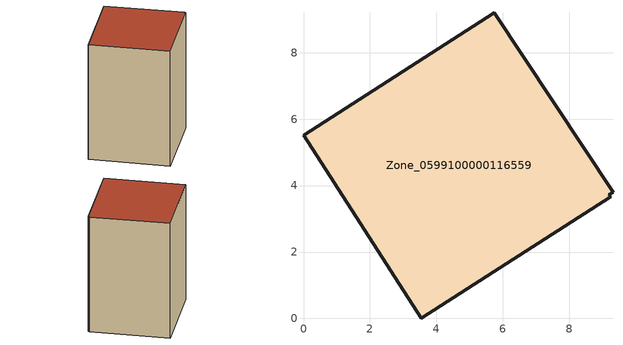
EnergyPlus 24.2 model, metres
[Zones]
Zone_0599100000116559
 floor ground (C_G): 0,5.51 5.75,9.21 9.32,3.8 9.19,3.72 9.25,3.67 3.55,0 z0
 wall outside (C_F): 5.75,9.21 0,5.51 3.55,0 9.25,3.67 9.19,3.72 9.32,3.8 5.75,9.21 z0:10.12
 roof outside (C_R): 0,5.51 3.55,0 9.25,3.67 9.19,3.72 9.32,3.8 5.75,9.21 z10.12
[BUILDING]
Pand.0599100000116559: North Axis=0; Terrain=City; Loads Convergence Tolerance Value=0.04; Temperature Convergence Tolerance Value=0.4; Solar Distribution=FullExterior; Maximum Number of Warmup Days=25; Minimum Number of Warmup Days=1
[Site:Location]
Rotterdam.The.Hague.AP_ZH_NLD Design_Conditions: Latitude=51.96; Longitude=4.45; Time Zone=1; Elevation=-4.5
[SITE:GROUNDTEMPERATURE:BUILDINGSURFACE]
18, 18, 18, 18, 18, 18, 18, 18, 18, 18, 18, 18
[MATERIAL] Thermal Absorptance=0.9; Solar Absorptance=0.7; Visible Absorptance=0.7
Name | Roughness | Thickness | Conductivity | Density | Specific Heat
G.TC.1946 | MediumSmooth | 0.15 | 1 | 540 | 1210
F.TC.1946 | Rough | 0.3 | 0.857143 | 1920 | 840
R.TC.1946 | MediumRough | 0.2 | 0.909091 | 1500 | 1000
[CONSTRUCTION]
C_G: G.TC.1946
C_F: F.TC.1946
C_R: R.TC.1946
[ZONE]
Zone_0599100000116559: Type=1; Multiplier=1; Ceiling Height=Autocalculate; Volume=Autocalculate; Floor Area=autocalculate; Part of Total Floor Area=Yes
[ZONEINFILTRATION:DESIGNFLOWRATE]
Infil_Zone_0599100000116559: Zone or ZoneList or Space or SpaceList=Zone_0599100000116559; Schedule=AlwaysOn; Design Flow Rate Calculation Method=Flow/Area; Flow Rate per Floor Area=0.003; Constant Term Coefficient=1; Temperature Term Coefficient=0; Velocity Term Coefficient=0; Velocity Squared Term Coefficient=0
[HVACTEMPLATE:ZONE:IDEALLOADSAIRSYSTEM]
Zone_0599100000116559: Maximum Heating Supply Air Temperature=50; Minimum Cooling Supply Air Temperature=13; Maximum Heating Supply Air Humidity Ratio=0.0156; Minimum Cooling Supply Air Humidity Ratio=0.0077; Heating Limit=NoLimit; Cooling Limit=NoLimit; Dehumidification Control Type=ConstantSensibleHeatRatio; Cooling Sensible Heat Ratio=0.7; Dehumidification Setpoint=60; Humidification Control Type=None; Humidification Setpoint=30; Outdoor Air Method=None; Outdoor Air Flow Rate per Person=0.00944; Outdoor Air Flow Rate per Zone Floor Area=0; Outdoor Air Flow Rate per Zone=0; Demand Controlled Ventilation Type=None; Outdoor Air Economizer Type=NoEconomizer; Heat Recovery Type=None; Sensible Heat Recovery Effectiveness=0.7; Latent Heat Recovery Effectiveness=0.65
[ZONECONTROL:THERMOSTAT]
ThermostatControl_Zone_0599100000116559: Zone or ZoneList=Zone_0599100000116559; Control Type Schedule=DualSetpointControlType; Control 1=Thermostat_Zone_0599100000116559; Temperature Difference Between Cutout And Setpoint=0
[THERMOSTATSETPOINT:DUALSETPOINT]
Thermostat_Zone_0599100000116559: Heating Setpoint Temperature Schedule=HeatingSetpoint_Zone_0599100000116559; Cooling Setpoint Temperature Schedule=CoolingSetpoint_Zone_0599100000116559
[SCHEDULE:COMPACT]
HeatingSetpoint_Zone_0599100000116559: Through: 12/31, For: AllDays, Until: 24:00, 21
CoolingSetpoint_Zone_0599100000116559: Through: 12/31, For: AllDays, Until: 24:00, 24
DualSetpointControlType: Through: 12/31, For: AllDays, Until: 24:00, 4
AlwaysOn: Through: 12/31, For: AllDays, Until: 24:00, 1
